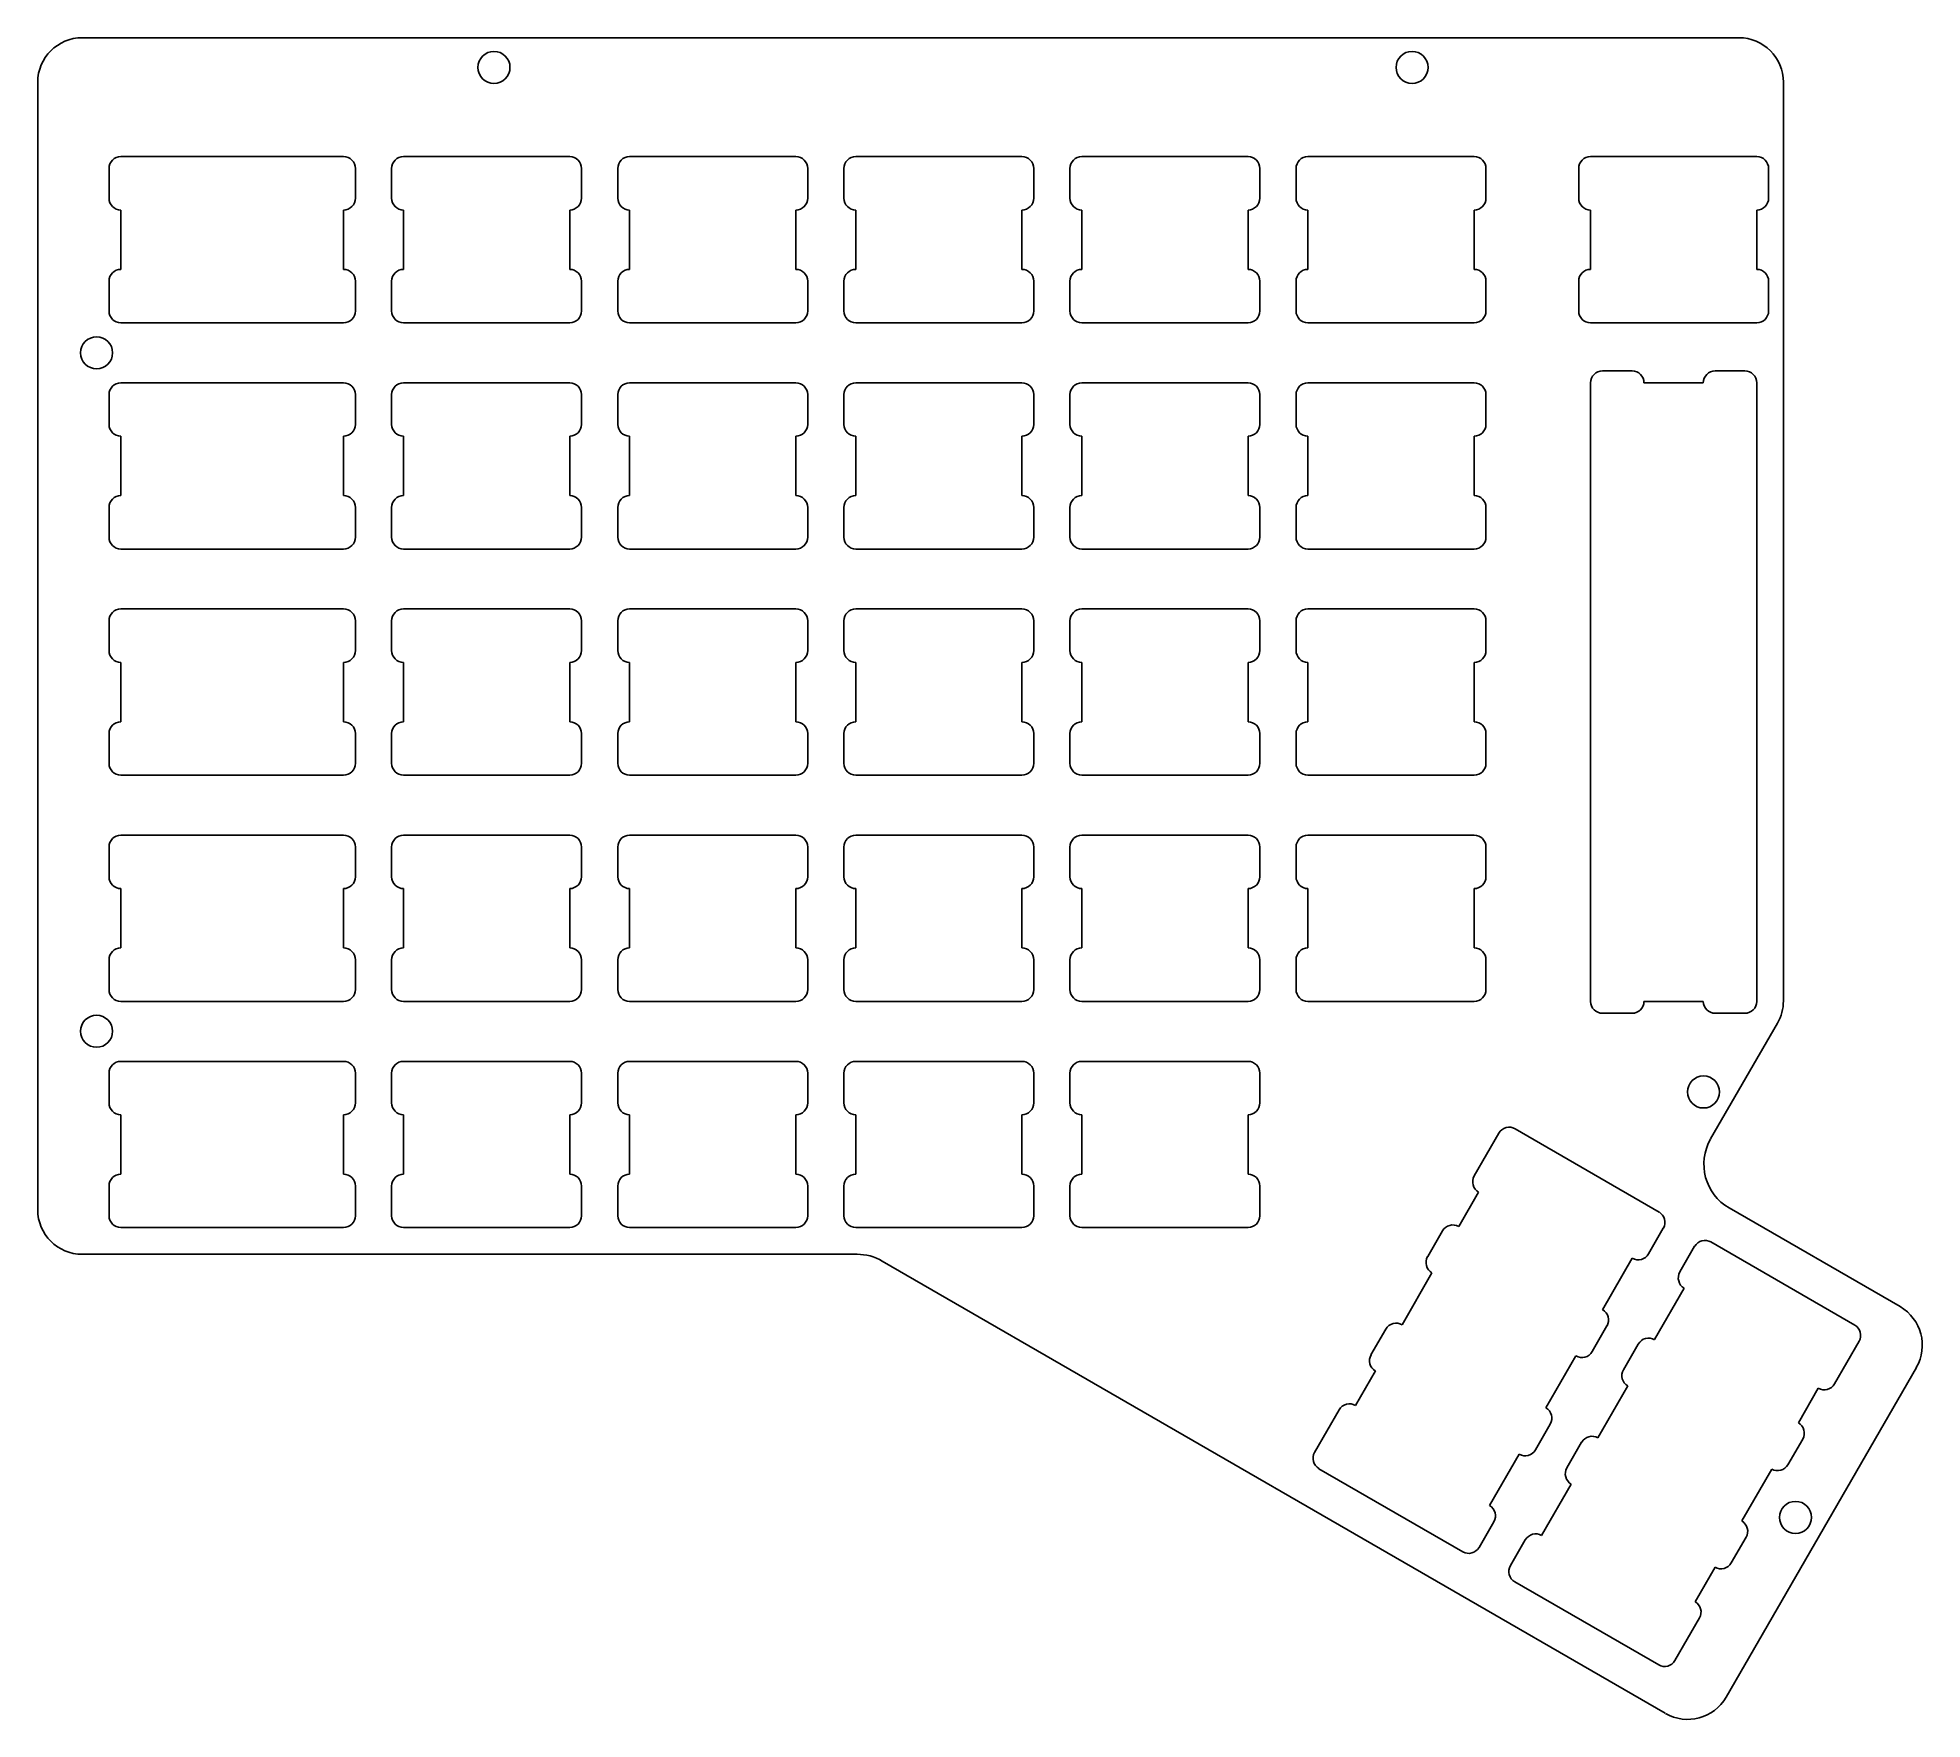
# Model space of a CAD drawing. Header units: millimetres. Extents: x -5 to 154, y -87 to 55.
import ezdxf

# ---------------------------------------------------------------- set-up
doc = ezdxf.new("R2010")
doc.units = ezdxf.units.MM

msp = doc.modelspace()

# ---------------------------------------------------------------- linework, layer by layer
at = {"color": 7, "linetype": 'Continuous', "lineweight": 25}
for p, q in [((-1.33, 55.11), (138.25, 55.11)), ((-5.08, 51.36), (-5.08, -43.6)), ((142, -26.01), (142, 51.36)), ((1.93, 45.1), (20.69, 45.1)), ((25.74, 45.1), (39.74, 45.1)), ((44.79, 45.1), (58.79, 45.1)), ((63.84, 45.1), (77.84, 45.1)), ((82.89, 45.1), (96.89, 45.1)), ((101.94, 45.1), (115.94, 45.1)), ((139.75, 45.1), (125.75, 45.1)), ((0.93, 41.6), (0.93, 44.1)), ((21.69, 44.1), (21.69, 41.6)), ((24.74, 41.6), (24.74, 44.1)), ((40.74, 44.1), (40.74, 41.6)), ((43.79, 41.6), (43.79, 44.1)), ((59.79, 44.1), (59.79, 41.6)), ((62.84, 41.6), (62.84, 44.1)), ((78.84, 44.1), (78.84, 41.6)), ((81.89, 41.6), (81.89, 44.1)), ((97.89, 44.1), (97.89, 41.6)), ((100.94, 41.6), (100.94, 44.1)), ((116.94, 44.1), (116.94, 41.6)), ((124.75, 41.6), (124.75, 44.1)), ((140.75, 44.1), (140.75, 41.6)), ((1.93, 35.6), (1.93, 40.6)), ((20.69, 40.6), (20.69, 35.6)), ((25.74, 40.6), (25.74, 35.6)), ((39.74, 40.6), (39.74, 35.6)), ((44.79, 40.6), (44.79, 35.6)), ((58.79, 40.6), (58.79, 35.6)), ((63.84, 40.6), (63.84, 35.6)), ((77.84, 40.6), (77.84, 35.6)), ((82.89, 40.6), (82.89, 35.6)), ((96.89, 40.6), (96.89, 35.6)), ((101.94, 40.6), (101.94, 35.6)), ((115.94, 40.6), (115.94, 35.6)), ((125.75, 35.6), (125.75, 40.6)), ((139.75, 35.6), (139.75, 40.6)), ((0.93, 32.1), (0.93, 34.6)), ((21.69, 34.6), (21.69, 32.1)), ((24.74, 32.1), (24.74, 34.6)), ((40.74, 34.6), (40.74, 32.1)), ((43.79, 32.1), (43.79, 34.6)), ((59.79, 34.6), (59.79, 32.1)), ((62.84, 32.1), (62.84, 34.6)), ((78.84, 34.6), (78.84, 32.1)), ((81.89, 32.1), (81.89, 34.6)), ((97.89, 34.6), (97.89, 32.1)), ((100.94, 32.1), (100.94, 34.6)), ((116.94, 34.6), (116.94, 32.1)), ((124.75, 32.1), (124.75, 34.6)), ((140.75, 34.6), (140.75, 32.1)), ((1.93, 31.1), (20.69, 31.1)), ((25.74, 31.1), (39.74, 31.1)), ((44.79, 31.1), (58.79, 31.1)), ((63.84, 31.1), (77.84, 31.1)), ((82.89, 31.1), (96.89, 31.1)), ((101.94, 31.1), (115.94, 31.1)), ((139.75, 31.1), (125.75, 31.1)), ((126.75, 27.05), (129.25, 27.05)), ((136.25, 27.05), (138.75, 27.05)), ((1.93, 26.05), (20.69, 26.05)), ((25.74, 26.05), (39.74, 26.05)), ((44.79, 26.05), (58.79, 26.05)), ((63.84, 26.05), (77.84, 26.05)), ((82.89, 26.05), (96.89, 26.05)), ((101.94, 26.05), (115.94, 26.05)), ((125.75, 26.05), (125.75, -26.05)), ((130.25, 26.05), (135.25, 26.05)), ((139.75, 26.05), (139.75, -26.05)), ((0.93, 22.55), (0.93, 25.05)), ((21.69, 25.05), (21.69, 22.55)), ((24.74, 22.55), (24.74, 25.05)), ((40.74, 25.05), (40.74, 22.55)), ((43.79, 22.55), (43.79, 25.05)), ((59.79, 25.05), (59.79, 22.55)), ((62.84, 22.55), (62.84, 25.05)), ((78.84, 25.05), (78.84, 22.55)), ((81.89, 22.55), (81.89, 25.05)), ((97.89, 25.05), (97.89, 22.55)), ((100.94, 22.55), (100.94, 25.05)), ((116.94, 25.05), (116.94, 22.55)), ((1.93, 16.55), (1.93, 21.55)), ((20.69, 21.55), (20.69, 16.55)), ((25.74, 21.55), (25.74, 16.55)), ((39.74, 21.55), (39.74, 16.55)), ((44.79, 21.55), (44.79, 16.55)), ((58.79, 21.55), (58.79, 16.55)), ((63.84, 21.55), (63.84, 16.55)), ((77.84, 21.55), (77.84, 16.55)), ((82.89, 21.55), (82.89, 16.55)), ((96.89, 21.55), (96.89, 16.55)), ((101.94, 21.55), (101.94, 16.55)), ((115.94, 21.55), (115.94, 16.55)), ((0.93, 13.05), (0.93, 15.55)), ((21.69, 15.55), (21.69, 13.05)), ((24.74, 13.05), (24.74, 15.55)), ((40.74, 15.55), (40.74, 13.05)), ((43.79, 13.05), (43.79, 15.55)), ((59.79, 15.55), (59.79, 13.05)), ((62.84, 13.05), (62.84, 15.55)), ((78.84, 15.55), (78.84, 13.05)), ((81.89, 13.05), (81.89, 15.55)), ((97.89, 15.55), (97.89, 13.05)), ((100.94, 13.05), (100.94, 15.55)), ((116.94, 15.55), (116.94, 13.05)), ((1.93, 12.05), (20.69, 12.05)), ((25.74, 12.05), (39.74, 12.05)), ((44.79, 12.05), (58.79, 12.05)), ((63.84, 12.05), (77.84, 12.05)), ((82.89, 12.05), (96.89, 12.05)), ((101.94, 12.05), (115.94, 12.05)), ((20.69, 7), (1.93, 7)), ((25.74, 7), (39.74, 7)), ((44.79, 7), (58.79, 7)), ((63.84, 7), (77.84, 7)), ((82.89, 7), (96.89, 7)), ((101.94, 7), (115.94, 7)), ((0.93, 3.5), (0.93, 6)), ((21.69, 6), (21.69, 3.5)), ((24.74, 3.5), (24.74, 6)), ((40.74, 6), (40.74, 3.5)), ((43.79, 3.5), (43.79, 6)), ((59.79, 6), (59.79, 3.5)), ((62.84, 3.5), (62.84, 6)), ((78.84, 6), (78.84, 3.5)), ((81.89, 3.5), (81.89, 6)), ((97.89, 6), (97.89, 3.5)), ((100.94, 3.5), (100.94, 6)), ((116.94, 6), (116.94, 3.5)), ((1.93, -2.5), (1.93, 2.5)), ((20.69, 2.5), (20.69, -2.5)), ((25.74, 2.5), (25.74, -2.5)), ((39.74, 2.5), (39.74, -2.5)), ((44.79, 2.5), (44.79, -2.5)), ((58.79, 2.5), (58.79, -2.5)), ((63.84, 2.5), (63.84, -2.5)), ((77.84, 2.5), (77.84, -2.5)), ((82.89, 2.5), (82.89, -2.5)), ((96.89, 2.5), (96.89, -2.5)), ((101.94, 2.5), (101.94, -2.5)), ((115.94, 2.5), (115.94, -2.5)), ((0.93, -6), (0.93, -3.5)), ((21.69, -3.5), (21.69, -6)), ((24.74, -6), (24.74, -3.5)), ((40.74, -3.5), (40.74, -6)), ((43.79, -6), (43.79, -3.5)), ((59.79, -3.5), (59.79, -6)), ((62.84, -6), (62.84, -3.5)), ((78.84, -3.5), (78.84, -6)), ((81.89, -6), (81.89, -3.5)), ((97.89, -3.5), (97.89, -6)), ((100.94, -6), (100.94, -3.5)), ((116.94, -3.5), (116.94, -6)), ((20.69, -7), (1.93, -7)), ((25.74, -7), (39.74, -7)), ((44.79, -7), (58.79, -7)), ((63.84, -7), (77.84, -7)), ((82.89, -7), (96.89, -7)), ((101.94, -7), (115.94, -7)), ((1.93, -12.05), (20.69, -12.05)), ((25.74, -12.05), (39.74, -12.05)), ((44.79, -12.05), (58.79, -12.05)), ((63.84, -12.05), (77.84, -12.05)), ((82.89, -12.05), (96.89, -12.05)), ((101.94, -12.05), (115.94, -12.05)), ((0.93, -15.55), (0.93, -13.05)), ((21.69, -13.05), (21.69, -15.55)), ((24.74, -15.55), (24.74, -13.05)), ((40.74, -13.05), (40.74, -15.55)), ((43.79, -15.55), (43.79, -13.05)), ((59.79, -13.05), (59.79, -15.55)), ((62.84, -15.55), (62.84, -13.05)), ((78.84, -13.05), (78.84, -15.55)), ((81.89, -15.55), (81.89, -13.05)), ((97.89, -13.05), (97.89, -15.55)), ((100.94, -15.55), (100.94, -13.05)), ((116.94, -13.05), (116.94, -15.55)), ((1.93, -21.55), (1.93, -16.55)), ((20.69, -16.55), (20.69, -21.55)), ((25.74, -16.55), (25.74, -21.55)), ((39.74, -16.55), (39.74, -21.55)), ((44.79, -16.55), (44.79, -21.55)), ((58.79, -16.55), (58.79, -21.55)), ((63.84, -16.55), (63.84, -21.55)), ((77.84, -16.55), (77.84, -21.55)), ((82.89, -16.55), (82.89, -21.55)), ((96.89, -16.55), (96.89, -21.55)), ((101.94, -16.55), (101.94, -21.55)), ((115.94, -16.55), (115.94, -21.55)), ((0.93, -25.05), (0.93, -22.55)), ((21.69, -22.55), (21.69, -25.05)), ((24.74, -25.05), (24.74, -22.55)), ((40.74, -22.55), (40.74, -25.05)), ((43.79, -25.05), (43.79, -22.55)), ((59.79, -22.55), (59.79, -25.05)), ((62.84, -25.05), (62.84, -22.55)), ((78.84, -22.55), (78.84, -25.05)), ((81.89, -25.05), (81.89, -22.55)), ((97.89, -22.55), (97.89, -25.05)), ((100.94, -25.05), (100.94, -22.55)), ((116.94, -22.55), (116.94, -25.05)), ((1.93, -26.05), (20.69, -26.05)), ((25.74, -26.05), (39.74, -26.05)), ((44.79, -26.05), (58.79, -26.05)), ((63.84, -26.05), (77.84, -26.05)), ((82.89, -26.05), (96.89, -26.05)), ((101.94, -26.05), (115.94, -26.05)), ((130.25, -26.05), (135.25, -26.05)), ((129.25, -27.05), (126.75, -27.05)), ((135.87, -37.64), (141.5, -27.89)), ((138.75, -27.05), (136.25, -27.05)), ((1.93, -31.1), (20.69, -31.1)), ((25.74, -31.1), (39.74, -31.1)), ((44.79, -31.1), (58.79, -31.1)), ((63.84, -31.1), (77.84, -31.1)), ((82.89, -31.1), (96.89, -31.1)), ((0.93, -34.6), (0.93, -32.1)), ((21.69, -32.1), (21.69, -34.6)), ((24.74, -34.6), (24.74, -32.1)), ((40.74, -32.1), (40.74, -34.6)), ((43.79, -34.6), (43.79, -32.1)), ((59.79, -32.1), (59.79, -34.6)), ((62.84, -34.6), (62.84, -32.1)), ((78.84, -32.1), (78.84, -34.6)), ((81.89, -34.6), (81.89, -32.1)), ((97.89, -32.1), (97.89, -34.6)), ((1.93, -40.6), (1.93, -35.6)), ((20.69, -35.6), (20.69, -40.6)), ((25.74, -35.6), (25.74, -40.6)), ((39.74, -35.6), (39.74, -40.6)), ((44.79, -35.6), (44.79, -40.6)), ((58.79, -35.6), (58.79, -40.6)), ((63.84, -35.6), (63.84, -40.6)), ((77.84, -35.6), (77.84, -40.6)), ((82.89, -35.6), (82.89, -40.6)), ((96.89, -35.6), (96.89, -40.6)), ((118.03, -37.15), (115.95, -40.75)), ((131.52, -43.79), (119.39, -36.79)), ((0.93, -44.1), (0.93, -41.6)), ((21.69, -41.6), (21.69, -44.1)), ((24.74, -44.1), (24.74, -41.6)), ((40.74, -41.6), (40.74, -44.1)), ((43.79, -44.1), (43.79, -41.6)), ((59.79, -41.6), (59.79, -44.1)), ((62.84, -44.1), (62.84, -41.6)), ((78.84, -41.6), (78.84, -44.1)), ((81.89, -44.1), (81.89, -41.6)), ((97.89, -41.6), (97.89, -44.1)), ((114.64, -45.02), (116.32, -42.11)), ((151.83, -51.76), (137.42, -43.45)), ((1.93, -45.1), (20.69, -45.1)), ((25.74, -45.1), (39.74, -45.1)), ((44.79, -45.1), (58.79, -45.1)), ((63.84, -45.1), (77.84, -45.1)), ((82.89, -45.1), (96.89, -45.1)), ((113.28, -45.38), (112.03, -47.55)), ((130.63, -47.32), (131.88, -45.15)), ((-1.33, -47.35), (63.95, -47.35)), ((134.52, -46.68), (133.27, -48.84)), ((148.01, -53.31), (135.89, -46.31)), ((66.07, -47.92), (132.05, -86.01)), ((109.87, -53.29), (112.39, -48.91)), ((126.77, -52.02), (129.27, -47.69)), ((131.14, -54.54), (133.64, -50.21)), ((108.5, -53.65), (107.25, -55.82)), ((125.88, -55.55), (127.13, -53.38)), ((129.77, -54.91), (128.52, -57.07)), ((146.31, -58.27), (148.38, -54.68)), ((121.99, -60.29), (124.52, -55.91)), ((137.17, -84.64), (153.2, -56.88)), ((105.94, -60.09), (107.62, -57.18)), ((126.37, -62.81), (128.89, -58.44)), ((143.26, -61.54), (144.94, -58.64)), ((104.58, -60.45), (102.5, -64.04)), ((121.11, -63.82), (122.36, -61.65)), ((125, -63.18), (123.75, -65.34)), ((142.38, -65.07), (143.63, -62.91)), ((117.24, -68.51), (119.74, -64.18)), ((114.99, -72.41), (102.87, -65.41)), ((138.49, -69.81), (141.01, -65.44)), ((121.62, -71.04), (124.12, -66.71)), ((116.36, -72.04), (117.61, -69.88)), ((120.25, -71.4), (119, -73.57)), ((137.61, -73.34), (138.86, -71.18)), ((134.56, -76.61), (136.24, -73.71)), ((131.49, -81.94), (119.37, -74.94)), ((132.86, -81.57), (134.93, -77.98))]:
    msp.add_line(p, q, dxfattribs=at)
for centre in [(33.36, 52.61), (110.71, 52.61), (-0.12, 28.57), (-0.12, -28.57), (135.27, -33.68), (143.02, -69.51)]:
    msp.add_circle(centre, 1.35, dxfattribs=at)
for centre, radius, start, end in [((-1.33, 51.36), 3.75, 90, 180), ((138.25, 51.36), 3.75, 0, 90), ((1.93, 44.1), 1, 90, 180), ((20.69, 44.1), 1, 0, 90), ((25.74, 44.1), 1, 90, 180), ((39.74, 44.1), 1, 0, 90), ((44.79, 44.1), 1, 90, 180), ((58.79, 44.1), 1, 0, 90), ((63.84, 44.1), 1, 90, 180), ((77.84, 44.1), 1, 0, 90), ((82.89, 44.1), 1, 90, 180), ((96.89, 44.1), 1, 0, 90), ((101.94, 44.1), 1, 90, 180), ((115.94, 44.1), 1, 0, 90), ((125.75, 44.1), 1, 90, 180), ((139.75, 44.1), 1, 0, 90), ((1.93, 41.6), 1, 180, 270), ((20.69, 41.6), 1, 270, 0), ((25.74, 41.6), 1, 180, 270), ((39.74, 41.6), 1, 270, 0), ((44.79, 41.6), 1, 180, 270), ((58.79, 41.6), 1, 270, 0), ((63.84, 41.6), 1, 180, 270), ((77.84, 41.6), 1, 270, 0), ((82.89, 41.6), 1, 180, 270), ((96.89, 41.6), 1, 270, 0), ((101.94, 41.6), 1, 180, 270), ((115.94, 41.6), 1, 270, 0), ((125.75, 41.6), 1, 180, 270), ((139.75, 41.6), 1, 270, 0), ((1.93, 34.6), 1, 90, 180), ((20.69, 34.6), 1, 0, 90), ((25.74, 34.6), 1, 90, 180), ((39.74, 34.6), 1, 0, 90), ((44.79, 34.6), 1, 90, 180), ((58.79, 34.6), 1, 0, 90), ((63.84, 34.6), 1, 90, 180), ((77.84, 34.6), 1, 0, 90), ((82.89, 34.6), 1, 90, 180), ((96.89, 34.6), 1, 0, 90), ((101.94, 34.6), 1, 90, 180), ((115.94, 34.6), 1, 0, 90), ((125.75, 34.6), 1, 90, 180), ((139.75, 34.6), 1, 0, 90), ((1.93, 32.1), 1, 180, 270), ((20.69, 32.1), 1, 270, 0), ((25.74, 32.1), 1, 180, 270), ((39.74, 32.1), 1, 270, 0), ((44.79, 32.1), 1, 180, 270), ((58.79, 32.1), 1, 270, 0), ((63.84, 32.1), 1, 180, 270), ((77.84, 32.1), 1, 270, 0), ((82.89, 32.1), 1, 180, 270), ((96.89, 32.1), 1, 270, 0), ((101.94, 32.1), 1, 180, 270), ((115.94, 32.1), 1, 270, 0), ((125.75, 32.1), 1, 180, 270), ((139.75, 32.1), 1, 270, 0), ((126.75, 26.05), 1, 90, 180), ((129.25, 26.05), 1, 0, 90), ((136.25, 26.05), 1, 90, 180), ((138.75, 26.05), 1, 0, 90), ((1.93, 25.05), 1, 90, 180), ((20.69, 25.05), 1, 0, 90), ((25.74, 25.05), 1, 90, 180), ((39.74, 25.05), 1, 0, 90), ((44.79, 25.05), 1, 90, 180), ((58.79, 25.05), 1, 0, 90), ((63.84, 25.05), 1, 90, 180), ((77.84, 25.05), 1, 0, 90), ((82.89, 25.05), 1, 90, 180), ((96.89, 25.05), 1, 0, 90), ((101.94, 25.05), 1, 90, 180), ((115.94, 25.05), 1, 0, 90), ((1.93, 22.55), 1, 180, 270), ((20.69, 22.55), 1, 270, 0), ((25.74, 22.55), 1, 180, 270), ((39.74, 22.55), 1, 270, 0), ((44.79, 22.55), 1, 180, 270), ((58.79, 22.55), 1, 270, 0), ((63.84, 22.55), 1, 180, 270), ((77.84, 22.55), 1, 270, 0), ((82.89, 22.55), 1, 180, 270), ((96.89, 22.55), 1, 270, 0), ((101.94, 22.55), 1, 180, 270), ((115.94, 22.55), 1, 270, 0), ((1.93, 15.55), 1, 90, 180), ((20.69, 15.55), 1, 0, 90), ((25.74, 15.55), 1, 90, 180), ((39.74, 15.55), 1, 0, 90), ((44.79, 15.55), 1, 90, 180), ((58.79, 15.55), 1, 0, 90), ((63.84, 15.55), 1, 90, 180), ((77.84, 15.55), 1, 0, 90), ((82.89, 15.55), 1, 90, 180), ((96.89, 15.55), 1, 0, 90), ((101.94, 15.55), 1, 90, 180), ((115.94, 15.55), 1, 0, 90), ((1.93, 13.05), 1, 180, 270), ((20.69, 13.05), 1, 270, 0), ((25.74, 13.05), 1, 180, 270), ((39.74, 13.05), 1, 270, 0), ((44.79, 13.05), 1, 180, 270), ((58.79, 13.05), 1, 270, 0), ((63.84, 13.05), 1, 180, 270), ((77.84, 13.05), 1, 270, 0), ((82.89, 13.05), 1, 180, 270), ((96.89, 13.05), 1, 270, 0), ((101.94, 13.05), 1, 180, 270), ((115.94, 13.05), 1, 270, 0), ((1.93, 6), 1, 90, 180), ((20.69, 6), 1, 0, 90), ((25.74, 6), 1, 90, 180), ((39.74, 6), 1, 0, 90), ((44.79, 6), 1, 90, 180), ((58.79, 6), 1, 0, 90), ((63.84, 6), 1, 90, 180), ((77.84, 6), 1, 0, 90), ((82.89, 6), 1, 90, 180), ((96.89, 6), 1, 0, 90), ((101.94, 6), 1, 90, 180), ((115.94, 6), 1, 0, 90), ((1.93, 3.5), 1, 180, 270), ((20.69, 3.5), 1, 270, 0), ((25.74, 3.5), 1, 180, 270), ((39.74, 3.5), 1, 270, 0), ((44.79, 3.5), 1, 180, 270), ((58.79, 3.5), 1, 270, 0), ((63.84, 3.5), 1, 180, 270), ((77.84, 3.5), 1, 270, 0), ((82.89, 3.5), 1, 180, 270), ((96.89, 3.5), 1, 270, 0), ((101.94, 3.5), 1, 180, 270), ((115.94, 3.5), 1, 270, 0), ((1.93, -3.5), 1, 90, 180), ((20.69, -3.5), 1, 0, 90), ((25.74, -3.5), 1, 90, 180), ((39.74, -3.5), 1, 0, 90), ((44.79, -3.5), 1, 90, 180), ((58.79, -3.5), 1, 0, 90), ((63.84, -3.5), 1, 90, 180), ((77.84, -3.5), 1, 0, 90), ((82.89, -3.5), 1, 90, 180), ((96.89, -3.5), 1, 0, 90), ((101.94, -3.5), 1, 90, 180), ((115.94, -3.5), 1, 0, 90), ((1.93, -6), 1, 180, 270), ((20.69, -6), 1, 270, 0), ((25.74, -6), 1, 180, 270), ((39.74, -6), 1, 270, 0), ((44.79, -6), 1, 180, 270), ((58.79, -6), 1, 270, 0), ((63.84, -6), 1, 180, 270), ((77.84, -6), 1, 270, 0), ((82.89, -6), 1, 180, 270), ((96.89, -6), 1, 270, 0), ((101.94, -6), 1, 180, 270), ((115.94, -6), 1, 270, 0), ((1.93, -13.05), 1, 90, 180), ((20.69, -13.05), 1, 0, 90), ((25.74, -13.05), 1, 90, 180), ((39.74, -13.05), 1, 0, 90), ((44.79, -13.05), 1, 90, 180), ((58.79, -13.05), 1, 0, 90), ((63.84, -13.05), 1, 90, 180), ((77.84, -13.05), 1, 0, 90), ((82.89, -13.05), 1, 90, 180), ((96.89, -13.05), 1, 0, 90), ((101.94, -13.05), 1, 90, 180), ((115.94, -13.05), 1, 0, 90), ((1.93, -15.55), 1, 180, 270), ((20.69, -15.55), 1, 270, 0), ((25.74, -15.55), 1, 180, 270), ((39.74, -15.55), 1, 270, 0), ((44.79, -15.55), 1, 180, 270), ((58.79, -15.55), 1, 270, 0), ((63.84, -15.55), 1, 180, 270), ((77.84, -15.55), 1, 270, 0), ((82.89, -15.55), 1, 180, 270), ((96.89, -15.55), 1, 270, 0), ((101.94, -15.55), 1, 180, 270), ((115.94, -15.55), 1, 270, 0), ((1.93, -22.55), 1, 90, 180), ((20.69, -22.55), 1, 0, 90), ((25.74, -22.55), 1, 90, 180), ((39.74, -22.55), 1, 0, 90), ((44.79, -22.55), 1, 90, 180), ((58.79, -22.55), 1, 0, 90), ((63.84, -22.55), 1, 90, 180), ((77.84, -22.55), 1, 0, 90), ((82.89, -22.55), 1, 90, 180), ((96.89, -22.55), 1, 0, 90), ((101.94, -22.55), 1, 90, 180), ((115.94, -22.55), 1, 0, 90), ((1.93, -25.05), 1, 180, 270), ((20.69, -25.05), 1, 270, 0), ((25.74, -25.05), 1, 180, 270), ((39.74, -25.05), 1, 270, 0), ((44.79, -25.05), 1, 180, 270), ((58.79, -25.05), 1, 270, 0), ((63.84, -25.05), 1, 180, 270), ((77.84, -25.05), 1, 270, 0), ((82.89, -25.05), 1, 180, 270), ((96.89, -25.05), 1, 270, 0), ((101.94, -25.05), 1, 180, 270), ((115.94, -25.05), 1, 270, 0), ((126.75, -26.05), 1, 180, 270), ((129.25, -26.05), 1, 270, 0), ((136.25, -26.05), 1, 180, 270), ((138.75, -26.05), 1, 270, 0), ((138.25, -26.01), 3.75, 330, 0), ((1.93, -32.1), 1, 90, 180), ((20.69, -32.1), 1, 0, 90), ((25.74, -32.1), 1, 90, 180), ((39.74, -32.1), 1, 0, 90), ((44.79, -32.1), 1, 90, 180), ((58.79, -32.1), 1, 0, 90), ((63.84, -32.1), 1, 90, 180), ((77.84, -32.1), 1, 0, 90), ((82.89, -32.1), 1, 90, 180), ((96.89, -32.1), 1, 360, 90), ((1.93, -34.6), 1, 180, 270), ((20.69, -34.6), 1, 270, 0), ((25.74, -34.6), 1, 180, 270), ((39.74, -34.6), 1, 270, 0), ((44.79, -34.6), 1, 180, 270), ((58.79, -34.6), 1, 270, 0), ((63.84, -34.6), 1, 180, 270), ((77.84, -34.6), 1, 270, 0), ((82.89, -34.6), 1, 180, 270), ((96.89, -34.6), 1, 270, 0), ((118.89, -37.65), 1, 60, 150), ((139.55, -39.77), 4.25, 150, 240), ((1.93, -41.6), 1, 90, 180), ((20.69, -41.6), 1, 0, 90), ((25.74, -41.6), 1, 90, 180), ((39.74, -41.6), 1, 0, 90), ((44.79, -41.6), 1, 90, 180), ((58.79, -41.6), 1, 0, 90), ((63.84, -41.6), 1, 90, 180), ((77.84, -41.6), 1, 0, 90), ((82.89, -41.6), 1, 90, 180), ((96.89, -41.6), 1, 0, 90), ((116.82, -41.25), 1, 150, 240), ((-1.33, -43.6), 3.75, 180, 270), ((1.93, -44.1), 1, 180, 270), ((20.69, -44.1), 1, 270, 0), ((25.74, -44.1), 1, 180, 270), ((39.74, -44.1), 1, 270, 0), ((44.79, -44.1), 1, 180, 270), ((58.79, -44.1), 1, 270, 0), ((63.84, -44.1), 1, 180, 270), ((77.84, -44.1), 1, 270, 0), ((82.89, -44.1), 1, 180, 270), ((96.89, -44.1), 1, 270, 0), ((131.02, -44.65), 1, 330, 60), ((114.14, -45.88), 1, 60, 150), ((63.95, -51.6), 4.25, 60, 90), ((112.89, -48.05), 1, 150, 240), ((129.77, -46.82), 1, 240, 330), ((135.39, -47.18), 1, 60, 150), ((134.14, -49.34), 1, 150, 240), ((126.27, -52.88), 1, 330, 60), ((149.95, -55.01), 3.75, 330, 60), ((109.37, -54.15), 1, 60, 150), ((147.51, -54.18), 1, 330, 60), ((125.02, -55.05), 1, 240, 330), ((130.64, -55.41), 1, 60, 150), ((108.12, -56.32), 1, 150, 240), ((129.39, -57.57), 1, 150, 240), ((145.44, -57.77), 1, 240, 330), ((105.44, -60.95), 1, 60, 150), ((121.49, -61.15), 1, 330, 60), ((142.76, -62.41), 1, 330, 60), ((125.87, -63.68), 1, 60, 150), ((103.37, -64.54), 1, 150, 240), ((120.24, -63.32), 1, 240, 330), ((141.51, -64.57), 1, 240, 330), ((124.62, -65.84), 1, 150, 240), ((116.74, -69.38), 1, 330, 60), ((137.99, -70.68), 1, 330, 60), ((121.12, -71.9), 1, 60, 150), ((115.49, -71.54), 1, 240, 330), ((119.87, -74.07), 1, 150, 240), ((136.74, -72.84), 1, 240, 330), ((134.06, -77.48), 1, 330, 60), ((131.99, -81.07), 1, 240, 330), ((133.93, -82.77), 3.75, 240, 330)]:
    msp.add_arc(centre, radius, start, end, dxfattribs=at)

doc.saveas('drawing.dxf')
